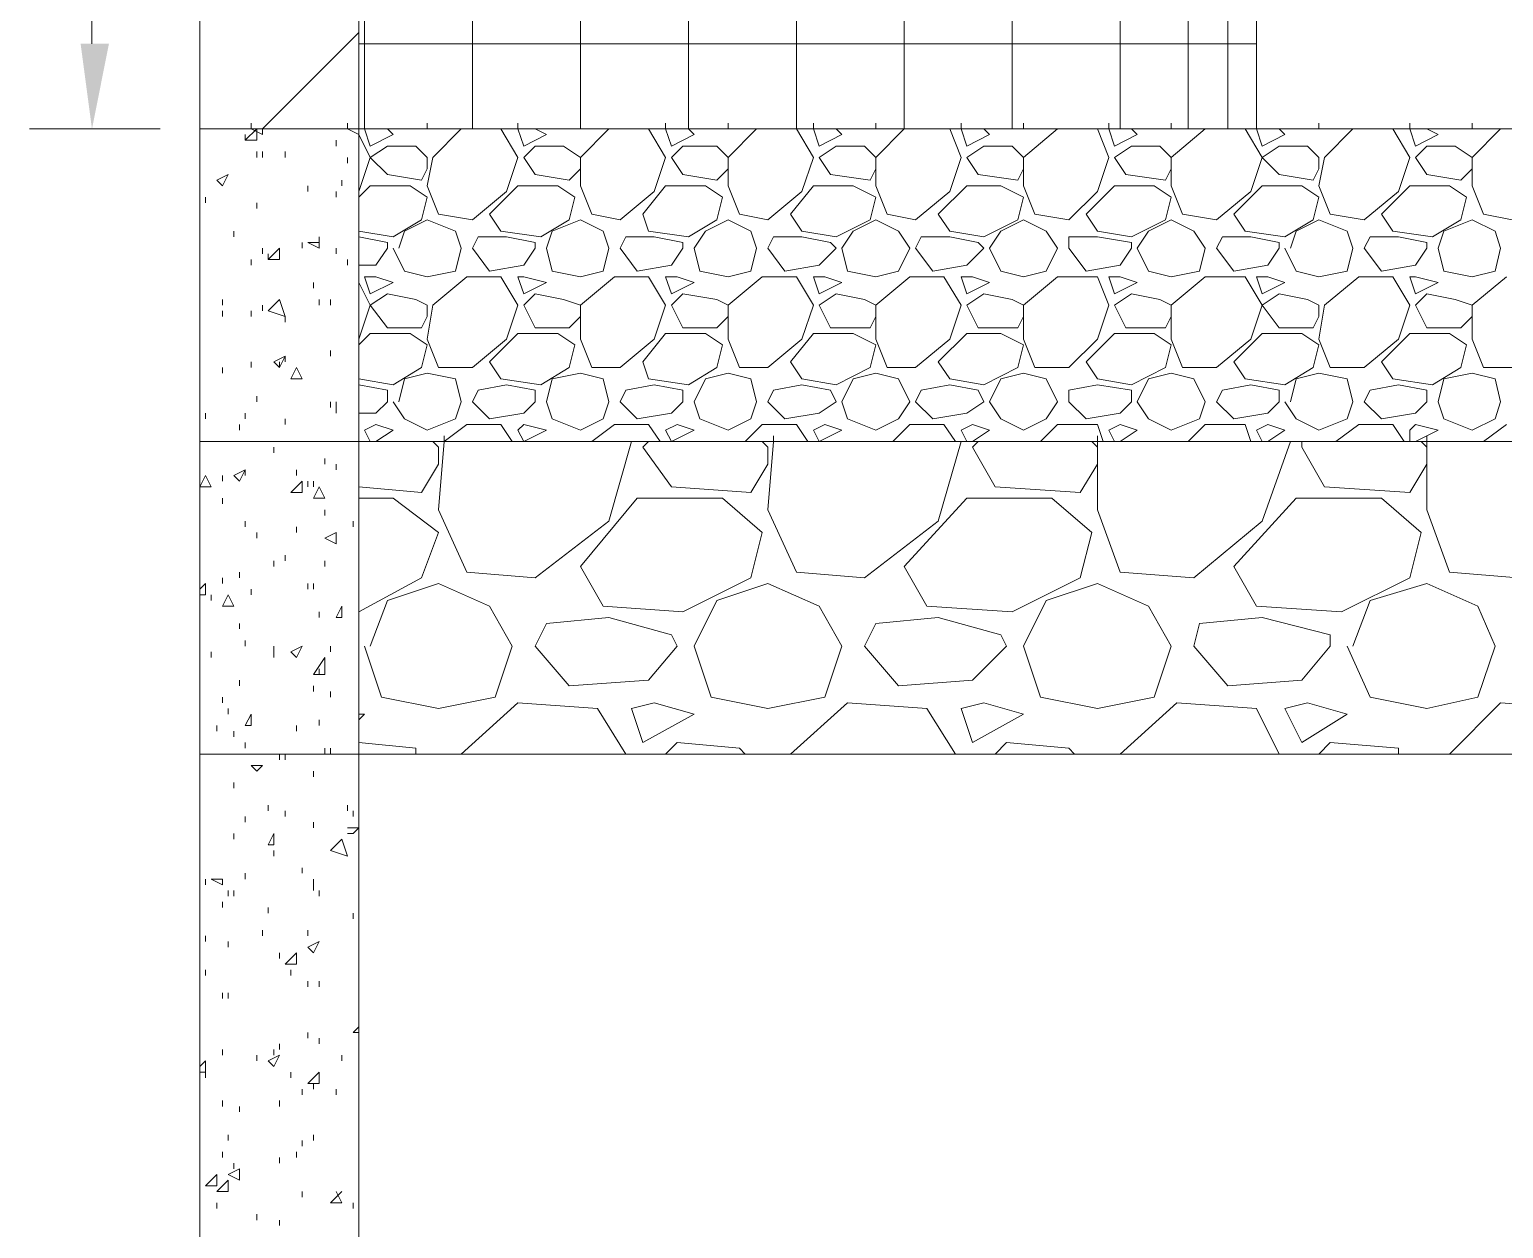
# Model space of a CAD drawing. Header units: millimetres. Extents: x 218.7 to 294.1, y -22.2 to 31.6.
# Drawn here: x 242.555 to 244.722, y 13.789 to 15.551 of the extents above; entities that cross this region are included whole.
import ezdxf

# ---------------------------------------------------------------- set-up
doc = ezdxf.new("R2010")
doc.units = ezdxf.units.MM
doc.layers.add('PDF_Geometry', color=7, linetype='Continuous')
doc.layers.add('PDF_Solid Fills', color=1, linetype='Continuous')

msp = doc.modelspace()

# ---------------------------------------------------------------- linework, layer by layer
at = {"layer": 'PDF_Geometry', "lineweight": 9}
for points in [[(242.8056, 25.0067), (242.8056, 12.0229)], [(243.0394, 25.0067), (243.0394, 12.0229)], [(244.2585, 24.8481), (244.2585, 15.4046)], [(244.3587, 24.8481), (244.3587, 15.4046)], [(248.7339, 18.6025), (242.8056, 18.6025), (242.8056, 14.4861), (251.2389, 14.4861)], [(243.0394, 18.6025), (243.0394, 14.4861)], [(242.8056, 15.4046), (242.8056, 16.6236), (242.8056, 17.5337), (243.0394, 17.5337)], [(242.647, 17.4085), (242.647, 15.5298)], [(243.0478, 15.4046), (243.0478, 16.6236)], [(243.2064, 15.4046), (243.2064, 16.6236)], [(243.3651, 15.4046), (243.3651, 16.6236)], [(243.5237, 15.4046), (243.5237, 16.6236)], [(243.6824, 15.4046), (243.6824, 16.6236)], [(243.841, 15.4046), (243.841, 16.6236)], [(243.9996, 15.4046), (243.9996, 16.6236)], [(244.1583, 15.4046), (244.1583, 16.6236)], [(244.3169, 15.4046), (244.3169, 16.6236)], [(242.8975, 15.4046), (243.0394, 15.5465)], [(243.0394, 15.5298), (244.3587, 15.5298)], [(242.8808, 15.4046), (242.8808, 15.4129)], [(243.0227, 15.4046), (243.0227, 15.4129)], [(243.1396, 15.4046), (243.1396, 15.4129)], [(243.2732, 15.4046), (243.2732, 15.4129)], [(243.3651, 15.4046), (243.3651, 15.4129)], [(243.4903, 15.4046), (243.4903, 15.4129)], [(243.5822, 15.4046), (243.5822, 15.4129)], [(243.7158, 15.3795), (243.7074, 15.4046), (243.7074, 15.4129)], [(243.7993, 15.4046), (243.7993, 15.4129)], [(243.7993, 15.4046), (243.7993, 15.4129)], [(243.9328, 15.3795), (243.9245, 15.4046), (243.9245, 15.4129)], [(244.0163, 15.4046), (244.0163, 15.4129)], [(244.0163, 15.4046), (244.0163, 15.4129)], [(244.1499, 15.3795), (244.1416, 15.4046), (244.1416, 15.4129)], [(244.2334, 15.4046), (244.2334, 15.4129)], [(244.4505, 15.4046), (244.4505, 15.4129)], [(244.5925, 15.3795), (244.5841, 15.4046), (244.5841, 15.4129)], [(244.676, 15.4046), (244.676, 15.4129)], [(242.7472, 15.4046), (242.5551, 15.4046)], [(242.8056, 15.4046), (251.2388, 15.4046)], [(242.8724, 15.3879), (242.8891, 15.4046)], [(242.8724, 15.3879), (242.8724, 15.3962)], [(242.8724, 15.3879), (242.8891, 15.3879)], [(242.8808, 15.4046), (242.8975, 15.3962)], [(242.8891, 15.3879), (242.8891, 15.4046)], [(242.8975, 15.3962), (242.8975, 15.4046)], [(243.006, 15.3795), (243.006, 15.3879)], [(243.0227, 15.4046), (243.0394, 15.3962)], [(243.0561, 15.3628), (243.0394, 15.3962)], [(243.0561, 15.4046), (243.0478, 15.4046)], [(243.0478, 15.4046), (243.0561, 15.3795), (243.0895, 15.3962)], [(243.0895, 15.3962), (243.0812, 15.4046)], [(243.1396, 15.4046), (243.148, 15.4046)], [(243.1897, 15.4046), (243.148, 15.3628)], [(243.2732, 15.3628), (243.2482, 15.4046)], [(243.2732, 15.4046), (243.2816, 15.3795), (243.315, 15.3962)], [(243.315, 15.3962), (243.2983, 15.4046)], [(243.4068, 15.4046), (243.3651, 15.3628), (243.34, 15.3795)], [(243.3567, 15.4046), (243.3651, 15.4046)], [(243.4903, 15.3628), (243.4653, 15.4046)], [(243.4903, 15.4046), (243.4987, 15.3795), (243.5321, 15.3962)], [(243.5321, 15.3962), (243.5237, 15.4046)], [(243.6239, 15.4046), (243.5822, 15.3628), (243.5655, 15.3795)], [(243.5738, 15.4046), (243.5822, 15.4046)], [(243.7074, 15.3628), (243.6824, 15.4046)], [(243.7158, 15.3795), (243.7492, 15.3962)], [(243.7492, 15.3962), (243.7408, 15.4046)], [(243.841, 15.4046), (243.7993, 15.3628), (243.7826, 15.3795)], [(243.9245, 15.3628), (243.9078, 15.4046)], [(243.9328, 15.3795), (243.9662, 15.3962)], [(243.9662, 15.3962), (243.9579, 15.4046)], [(244.0664, 15.4046), (244.0163, 15.3628), (243.9996, 15.3795)], [(244.1416, 15.3628), (244.1249, 15.4046)], [(244.1499, 15.3795), (244.1833, 15.3962)], [(244.1833, 15.3962), (244.175, 15.4046)], [(244.2835, 15.4046), (244.2334, 15.3628), (244.2167, 15.3795)], [(244.2334, 15.4046), (244.2418, 15.4046)], [(244.3503, 15.3127), (244.367, 15.3628), (244.342, 15.4046)], [(244.367, 15.4046), (244.3587, 15.4046), (244.367, 15.3795)], [(244.367, 15.3795), (244.4004, 15.3962)], [(244.4004, 15.3962), (244.3921, 15.4046)], [(244.4505, 15.4046), (244.4589, 15.4046)], [(244.5006, 15.4046), (244.4589, 15.3628)], [(244.5674, 15.3127), (244.5841, 15.3628), (244.5591, 15.4046)], [(244.5925, 15.3795), (244.6259, 15.3962)], [(244.6259, 15.3962), (244.6092, 15.4046)], [(244.7177, 15.4046), (244.676, 15.3628), (244.6509, 15.3795)], [(244.6676, 15.4046), (244.676, 15.4046)], [(242.8891, 15.3628), (242.8891, 15.3712)], [(242.8975, 15.3628), (242.8975, 15.3712)], [(242.9309, 15.3628), (242.9309, 15.3712)], [(243.0227, 15.3545), (243.0227, 15.3628)], [(243.0561, 15.3628), (243.0394, 15.3127), (243.0394, 15.3211)], [(243.0812, 15.3795), (243.0561, 15.3628)], [(243.0561, 15.3628), (243.0812, 15.3378)], [(243.1229, 15.3795), (243.0812, 15.3795)], [(243.0812, 15.3378), (243.1313, 15.3294), (243.1396, 15.3461), (243.1396, 15.3628)], [(243.1396, 15.3628), (243.1229, 15.3795)], [(243.148, 15.3628), (243.1396, 15.3211), (243.1563, 15.2793)], [(243.1563, 15.2793), (243.2064, 15.271), (243.2565, 15.3127), (243.2732, 15.3628)], [(243.2983, 15.3795), (243.2816, 15.3628)], [(243.2816, 15.3628), (243.2983, 15.3378)], [(243.34, 15.3795), (243.2983, 15.3795)], [(243.2983, 15.3378), (243.3484, 15.3294), (243.3651, 15.3461), (243.3651, 15.3628)], [(243.3651, 15.3628), (243.3651, 15.3211), (243.3818, 15.2793)], [(243.3818, 15.2793), (243.4235, 15.271), (243.4736, 15.3127), (243.4903, 15.3628)], [(243.5154, 15.3795), (243.4987, 15.3628)], [(243.4987, 15.3628), (243.5154, 15.3378)], [(243.5655, 15.3795), (243.5154, 15.3795)], [(243.5154, 15.3378), (243.5655, 15.3294), (243.5822, 15.3461), (243.5822, 15.3628)], [(243.5822, 15.3628), (243.5822, 15.3211), (243.5989, 15.2793)], [(243.5989, 15.2793), (243.6406, 15.271), (243.6907, 15.3127), (243.7074, 15.3628)], [(243.7408, 15.3795), (243.7158, 15.3628)], [(243.7158, 15.3628), (243.7325, 15.3378)], [(243.7325, 15.3378), (243.7909, 15.3294), (243.7993, 15.3461), (243.7993, 15.3628)], [(243.7826, 15.3795), (243.7408, 15.3795)], [(243.7993, 15.3628), (243.7993, 15.3211), (243.816, 15.2793)], [(243.816, 15.2793), (243.8577, 15.271), (243.9078, 15.3127), (243.9245, 15.3628)], [(243.9579, 15.3795), (243.9328, 15.3628)], [(243.9328, 15.3628), (243.9495, 15.3378), (244.008, 15.3294)], [(243.9996, 15.3795), (243.9579, 15.3795)], [(244.008, 15.3294), (244.0163, 15.3461), (244.0163, 15.3628)], [(244.0163, 15.3628), (244.0163, 15.3211), (244.033, 15.2793)], [(244.033, 15.2793), (244.0831, 15.271), (244.1249, 15.3127), (244.1416, 15.3628)], [(244.175, 15.3795), (244.1499, 15.3628)], [(244.1499, 15.3628), (244.1666, 15.3378), (244.2251, 15.3294)], [(244.2167, 15.3795), (244.175, 15.3795)], [(244.2251, 15.3294), (244.2334, 15.3461), (244.2334, 15.3628)], [(244.2334, 15.3628), (244.2334, 15.3211), (244.2501, 15.2793)], [(244.3921, 15.3795), (244.367, 15.3628)], [(244.367, 15.3628), (244.3921, 15.3378), (244.4422, 15.3294)], [(244.4338, 15.3795), (244.3921, 15.3795)], [(244.4505, 15.3628), (244.4338, 15.3795)], [(244.4422, 15.3294), (244.4505, 15.3461), (244.4505, 15.3628)], [(244.4589, 15.3628), (244.4505, 15.3211), (244.4672, 15.2793)], [(244.6092, 15.3795), (244.5925, 15.3628)], [(244.5925, 15.3628), (244.6092, 15.3378), (244.6593, 15.3294)], [(244.6509, 15.3795), (244.6092, 15.3795)], [(244.6593, 15.3294), (244.676, 15.3461), (244.676, 15.3628)], [(244.676, 15.3628), (244.676, 15.3211), (244.6927, 15.2793)], [(242.8307, 15.3294), (242.8474, 15.3378)], [(242.8307, 15.3294), (242.839, 15.3211)], [(242.839, 15.3211), (242.8474, 15.3378)], [(242.9643, 15.3127), (242.9643, 15.3211)], [(243.0144, 15.3211), (243.0144, 15.3294)], [(243.0394, 15.3044), (243.0561, 15.3211)], [(243.0561, 15.3211), (243.1146, 15.3211)], [(243.1146, 15.3211), (243.1396, 15.3044)], [(243.2482, 15.2543), (243.2315, 15.2793), (243.2732, 15.3211)], [(243.2732, 15.3211), (243.3317, 15.3211)], [(243.3317, 15.3211), (243.3567, 15.3044)], [(243.4653, 15.2543), (243.4569, 15.2793), (243.4903, 15.3211)], [(243.4903, 15.3211), (243.5488, 15.3211)], [(243.5488, 15.3211), (243.5738, 15.3044)], [(243.6907, 15.2543), (243.674, 15.2793), (243.7074, 15.3211)], [(243.7074, 15.3211), (243.7659, 15.3211)], [(243.7659, 15.3211), (243.7993, 15.3044), (243.7909, 15.271)], [(243.9078, 15.2543), (243.8911, 15.2793), (243.9328, 15.3211)], [(243.9328, 15.3211), (243.9829, 15.3211)], [(243.9829, 15.3211), (244.0163, 15.3044), (244.008, 15.271)], [(244.1249, 15.2543), (244.1082, 15.2793), (244.1499, 15.3211)], [(244.1499, 15.3211), (244.2084, 15.3211)], [(244.2084, 15.3211), (244.2334, 15.3044), (244.2251, 15.271)], [(244.342, 15.2543), (244.3253, 15.2793), (244.367, 15.3211)], [(244.367, 15.3211), (244.4255, 15.3211)], [(244.4255, 15.3211), (244.4505, 15.3044), (244.4422, 15.271)], [(244.5591, 15.2543), (244.5424, 15.2793), (244.5841, 15.3211)], [(244.5841, 15.3211), (244.6426, 15.3211)], [(244.6426, 15.3211), (244.6676, 15.3044), (244.6593, 15.271)], [(242.814, 15.296), (242.814, 15.3044)], [(243.006, 15.3044), (243.006, 15.3127)], [(243.1396, 15.3044), (243.1313, 15.271), (243.0895, 15.2459), (243.0394, 15.2543)], [(243.3567, 15.3044), (243.3484, 15.271), (243.3066, 15.2459), (243.2482, 15.2543)], [(243.5738, 15.3044), (243.5655, 15.271), (243.5237, 15.2459), (243.4653, 15.2543)], [(244.2501, 15.2793), (244.3002, 15.271), (244.3503, 15.3127)], [(244.4672, 15.2793), (244.5173, 15.271), (244.5674, 15.3127)], [(244.6927, 15.2793), (244.7344, 15.271), (244.7845, 15.3127)], [(242.8891, 15.2877), (242.8891, 15.296)], [(242.8557, 15.2459), (242.8557, 15.2543)], [(243.0394, 15.2459), (243.0394, 15.2543)], [(243.0979, 15.2292), (243.1062, 15.2543)], [(243.1062, 15.2543), (243.1396, 15.271)], [(243.1396, 15.271), (243.1814, 15.2543), (243.1897, 15.2292)], [(243.315, 15.2292), (243.3233, 15.2543)], [(243.3233, 15.2543), (243.3651, 15.271)], [(243.3651, 15.271), (243.3985, 15.2543), (243.4068, 15.2292)], [(243.5321, 15.2292), (243.5488, 15.2543)], [(243.5488, 15.2543), (243.5822, 15.271)], [(243.5822, 15.271), (243.6156, 15.2543), (243.6239, 15.2292)], [(243.7909, 15.271), (243.7408, 15.2459), (243.6907, 15.2543)], [(243.7492, 15.2292), (243.7659, 15.2543)], [(243.7659, 15.2543), (243.7993, 15.271)], [(243.7993, 15.271), (243.8327, 15.2543), (243.8494, 15.2292)], [(244.008, 15.271), (243.9579, 15.2459), (243.9078, 15.2543)], [(243.9662, 15.2292), (243.9829, 15.2543)], [(243.9829, 15.2543), (244.0163, 15.271)], [(244.0163, 15.271), (244.0497, 15.2543), (244.0664, 15.2292)], [(244.2251, 15.271), (244.175, 15.2459), (244.1249, 15.2543)], [(244.1833, 15.2292), (244.2, 15.2543)], [(244.2, 15.2543), (244.2334, 15.271)], [(244.2334, 15.271), (244.2668, 15.2543), (244.2835, 15.2292)], [(244.4422, 15.271), (244.4004, 15.2459), (244.342, 15.2543)], [(244.4088, 15.2292), (244.4171, 15.2543)], [(244.4171, 15.2543), (244.4505, 15.271)], [(244.4505, 15.271), (244.4923, 15.2543)], [(244.4923, 15.2543), (244.5006, 15.2292)], [(244.6593, 15.271), (244.6175, 15.2459), (244.5591, 15.2543)], [(244.6259, 15.2292), (244.6342, 15.2543)], [(244.6342, 15.2543), (244.676, 15.271)], [(244.676, 15.271), (244.7094, 15.2543)], [(244.7094, 15.2543), (244.7177, 15.2292)], [(242.9559, 15.2292), (242.9559, 15.2376)], [(242.9643, 15.2376), (242.981, 15.2376)], [(242.9643, 15.2376), (242.981, 15.2292)], [(242.981, 15.2376), (242.981, 15.2459)], [(242.981, 15.2292), (242.981, 15.2376)], [(243.0812, 15.2292), (243.0812, 15.2376), (243.0394, 15.2459)], [(243.2064, 15.2292), (243.2148, 15.2459)], [(243.2565, 15.2459), (243.2148, 15.2459)], [(243.2983, 15.2292), (243.2983, 15.2376), (243.2565, 15.2459)], [(243.4235, 15.2292), (243.4319, 15.2459)], [(243.4736, 15.2459), (243.4319, 15.2459)], [(243.5154, 15.2292), (243.5154, 15.2376), (243.4736, 15.2459)], [(243.6406, 15.2292), (243.649, 15.2459)], [(243.6907, 15.2459), (243.649, 15.2459)], [(243.7408, 15.2292), (243.7325, 15.2376), (243.6907, 15.2459)], [(243.8577, 15.2292), (243.8661, 15.2459)], [(243.9078, 15.2459), (243.8661, 15.2459)], [(243.9579, 15.2292), (243.9495, 15.2376), (243.9078, 15.2459)], [(244.0831, 15.2292), (244.0831, 15.2459)], [(244.175, 15.2376), (244.1249, 15.2459), (244.0831, 15.2459)], [(244.175, 15.2292), (244.175, 15.2376)], [(244.3002, 15.2292), (244.3086, 15.2459)], [(244.3921, 15.2376), (244.3503, 15.2459), (244.3086, 15.2459)], [(244.3921, 15.2292), (244.3921, 15.2376)], [(244.5173, 15.2292), (244.5257, 15.2459)], [(244.6092, 15.2376), (244.5674, 15.2459), (244.5257, 15.2459)], [(244.6092, 15.2292), (244.6092, 15.2376)], [(242.8808, 15.2042), (242.8808, 15.2125)], [(242.8975, 15.2209), (242.8975, 15.2292)], [(242.9058, 15.2125), (242.9225, 15.2292)], [(242.9058, 15.2125), (242.9058, 15.2209)], [(242.9058, 15.2125), (242.9225, 15.2125)], [(242.9225, 15.2125), (242.9225, 15.2292)], [(242.9225, 15.2209), (242.9225, 15.2292)], [(243.006, 15.2209), (243.006, 15.2292)], [(243.0227, 15.2042), (243.0227, 15.2125)], [(243.0812, 15.2292), (243.0645, 15.2042)], [(243.0895, 15.2292), (243.1062, 15.1958)], [(243.1814, 15.1958), (243.1897, 15.2292)], [(243.2816, 15.2042), (243.2315, 15.1958), (243.2064, 15.2292)], [(243.2983, 15.2292), (243.2816, 15.2042)], [(243.315, 15.2292), (243.3233, 15.1958)], [(243.3985, 15.1958), (243.4068, 15.2292)], [(243.4987, 15.2042), (243.4486, 15.1958), (243.4235, 15.2292)], [(243.5154, 15.2292), (243.4987, 15.2042)], [(243.5321, 15.2292), (243.5404, 15.1958)], [(243.6156, 15.1958), (243.6239, 15.2292)], [(243.7158, 15.2042), (243.6657, 15.1958), (243.6406, 15.2292)], [(243.7408, 15.2292), (243.7158, 15.2042)], [(243.7492, 15.2292), (243.7575, 15.1958)], [(243.8327, 15.1958), (243.8494, 15.2292)], [(243.9328, 15.2042), (243.8828, 15.1958), (243.8577, 15.2292)], [(243.9579, 15.2292), (243.9328, 15.2042)], [(243.9662, 15.2292), (243.9829, 15.1958)], [(244.0497, 15.1958), (244.0664, 15.2292)], [(244.1583, 15.2042), (244.1082, 15.1958), (244.0831, 15.2292)], [(244.175, 15.2292), (244.1583, 15.2042)], [(244.1833, 15.2292), (244.2, 15.1958)], [(244.2752, 15.1958), (244.2835, 15.2292)], [(244.3754, 15.2042), (244.3253, 15.1958), (244.3002, 15.2292)], [(244.3921, 15.2292), (244.3754, 15.2042)], [(244.4004, 15.2292), (244.4171, 15.1958)], [(244.4923, 15.1958), (244.5006, 15.2292)], [(244.5925, 15.2042), (244.5424, 15.1958), (244.5173, 15.2292)], [(244.6092, 15.2292), (244.5925, 15.2042)], [(244.6259, 15.2292), (244.6342, 15.1958)], [(244.7094, 15.1958), (244.7177, 15.2292)], [(243.0645, 15.2042), (243.0394, 15.2042)], [(243.1062, 15.1958), (243.1396, 15.1875)], [(243.1396, 15.1875), (243.1814, 15.1958)], [(243.3233, 15.1958), (243.3651, 15.1875)], [(243.3651, 15.1875), (243.3985, 15.1958)], [(243.5404, 15.1958), (243.5822, 15.1875)], [(243.5822, 15.1875), (243.6156, 15.1958)], [(243.7575, 15.1958), (243.7993, 15.1875)], [(243.7993, 15.1875), (243.8327, 15.1958)], [(243.9829, 15.1958), (244.0163, 15.1875)], [(244.0163, 15.1875), (244.0497, 15.1958)], [(244.2, 15.1958), (244.2334, 15.1875)], [(244.2334, 15.1875), (244.2752, 15.1958)], [(244.4171, 15.1958), (244.4505, 15.1875)], [(244.4505, 15.1875), (244.4923, 15.1958)], [(244.6342, 15.1958), (244.676, 15.1875)], [(244.676, 15.1875), (244.7094, 15.1958)], [(242.9726, 15.1708), (242.9726, 15.1791)], [(243.0561, 15.1457), (243.0394, 15.1791)], [(243.0645, 15.1875), (243.0478, 15.1875)], [(243.0478, 15.1875), (243.0561, 15.1624), (243.0895, 15.1791), (243.0645, 15.1875)], [(243.1981, 15.1875), (243.148, 15.1457)], [(243.2482, 15.1875), (243.1981, 15.1875)], [(243.2732, 15.1457), (243.2482, 15.1875)], [(243.2816, 15.1875), (243.2732, 15.1875)], [(243.2732, 15.1875), (243.2816, 15.1624), (243.315, 15.1791), (243.2816, 15.1875)], [(243.4152, 15.1875), (243.3651, 15.1457), (243.34, 15.1541)], [(243.4653, 15.1875), (243.4152, 15.1875)], [(243.4903, 15.1457), (243.4653, 15.1875)], [(243.507, 15.1875), (243.4903, 15.1875)], [(243.4903, 15.1875), (243.4987, 15.1624), (243.5321, 15.1791), (243.507, 15.1875)], [(243.6323, 15.1875), (243.5822, 15.1457), (243.5655, 15.1541)], [(243.6824, 15.1875), (243.6323, 15.1875)], [(243.7074, 15.1457), (243.6824, 15.1875)], [(243.7241, 15.1875), (243.7074, 15.1875), (243.7158, 15.1624)], [(243.7158, 15.1624), (243.7492, 15.1791), (243.7241, 15.1875)], [(243.8494, 15.1875), (243.7993, 15.1457), (243.7826, 15.1541)], [(243.8994, 15.1875), (243.8494, 15.1875)], [(243.9245, 15.1457), (243.8994, 15.1875)], [(243.9412, 15.1875), (243.9245, 15.1875), (243.9328, 15.1624)], [(243.9328, 15.1624), (243.9662, 15.1791)], [(243.9662, 15.1791), (243.9412, 15.1875)], [(244.0664, 15.1875), (244.0163, 15.1457), (243.9996, 15.1541)], [(244.1249, 15.1875), (244.0664, 15.1875)], [(244.1416, 15.1457), (244.1249, 15.1875)], [(244.1583, 15.1875), (244.1416, 15.1875), (244.1499, 15.1624)], [(244.1499, 15.1624), (244.1833, 15.1791)], [(244.1833, 15.1791), (244.1583, 15.1875)], [(244.2835, 15.1875), (244.2334, 15.1457), (244.2167, 15.1541)], [(244.342, 15.1875), (244.2835, 15.1875)], [(244.3503, 15.0956), (244.367, 15.1457), (244.342, 15.1875)], [(244.3754, 15.1875), (244.3587, 15.1875), (244.367, 15.1624)], [(244.367, 15.1624), (244.4004, 15.1791)], [(244.4004, 15.1791), (244.3754, 15.1875)], [(244.509, 15.1875), (244.4589, 15.1457)], [(244.5591, 15.1875), (244.509, 15.1875)], [(244.5674, 15.0956), (244.5841, 15.1457), (244.5591, 15.1875)], [(244.5925, 15.1875), (244.5841, 15.1875), (244.5925, 15.1624)], [(244.6259, 15.1791), (244.5925, 15.1875)], [(244.5925, 15.1624), (244.6259, 15.1791)], [(244.7261, 15.1875), (244.676, 15.1457), (244.6509, 15.1541)], [(242.839, 15.1457), (242.839, 15.1541)], [(242.8975, 15.1374), (242.8975, 15.1457)], [(242.9058, 15.1374), (242.9225, 15.1541), (242.9309, 15.129)], [(242.981, 15.1457), (242.981, 15.1541)], [(242.9977, 15.1457), (242.9977, 15.1541)], [(243.0561, 15.1457), (243.0394, 15.0956), (243.0394, 15.104)], [(243.0812, 15.1624), (243.0561, 15.1457)], [(243.0561, 15.1457), (243.0812, 15.1123)], [(243.1229, 15.1541), (243.0812, 15.1624)], [(243.0812, 15.1123), (243.1313, 15.1123), (243.1396, 15.129), (243.1396, 15.1457)], [(243.1396, 15.1457), (243.1229, 15.1541)], [(243.148, 15.1457), (243.1396, 15.0956), (243.1563, 15.0539)], [(243.1563, 15.0539), (243.2064, 15.0539), (243.2565, 15.0956), (243.2732, 15.1457)], [(243.2983, 15.1624), (243.2816, 15.1457)], [(243.2816, 15.1457), (243.2983, 15.1123)], [(243.34, 15.1541), (243.2983, 15.1624)], [(243.2983, 15.1123), (243.3484, 15.1123), (243.3651, 15.129), (243.3651, 15.1457)], [(243.3651, 15.1457), (243.3651, 15.0956), (243.3818, 15.0539)], [(243.3818, 15.0539), (243.4235, 15.0539), (243.4736, 15.0956), (243.4903, 15.1457)], [(243.5154, 15.1624), (243.4987, 15.1457)], [(243.4987, 15.1457), (243.5154, 15.1123)], [(243.5655, 15.1541), (243.5154, 15.1624)], [(243.5154, 15.1123), (243.5655, 15.1123), (243.5822, 15.129), (243.5822, 15.1457)], [(243.5822, 15.1457), (243.5822, 15.0956), (243.5989, 15.0539)], [(243.5989, 15.0539), (243.6406, 15.0539), (243.6907, 15.0956), (243.7074, 15.1457)], [(243.7408, 15.1624), (243.7158, 15.1457)], [(243.7158, 15.1457), (243.7325, 15.1123)], [(243.7325, 15.1123), (243.7909, 15.1123), (243.7993, 15.129), (243.7993, 15.1457)], [(243.7826, 15.1541), (243.7408, 15.1624)], [(243.7993, 15.1457), (243.7993, 15.0956), (243.816, 15.0539)], [(243.816, 15.0539), (243.8577, 15.0539), (243.9078, 15.0956), (243.9245, 15.1457)], [(243.9579, 15.1624), (243.9328, 15.1457)], [(243.9328, 15.1457), (243.9495, 15.1123)], [(243.9495, 15.1123), (244.008, 15.1123), (244.0163, 15.129), (244.0163, 15.1457)], [(243.9996, 15.1541), (243.9579, 15.1624)], [(244.0163, 15.1457), (244.0163, 15.0956), (244.033, 15.0539)], [(244.033, 15.0539), (244.0831, 15.0539), (244.1249, 15.0956), (244.1416, 15.1457)], [(244.175, 15.1624), (244.1499, 15.1457)], [(244.1499, 15.1457), (244.1666, 15.1123)], [(244.1666, 15.1123), (244.2251, 15.1123), (244.2334, 15.129), (244.2334, 15.1457)], [(244.2167, 15.1541), (244.175, 15.1624)], [(244.2334, 15.1457), (244.2334, 15.0956), (244.2501, 15.0539)], [(244.3921, 15.1624), (244.367, 15.1457)], [(244.367, 15.1457), (244.3921, 15.1123)], [(244.4338, 15.1541), (244.3921, 15.1624)], [(244.3921, 15.1123), (244.4422, 15.1123), (244.4505, 15.129), (244.4505, 15.1457)], [(244.4505, 15.1457), (244.4338, 15.1541)], [(244.4589, 15.1457), (244.4505, 15.0956), (244.4672, 15.0539)], [(244.6092, 15.1624), (244.5925, 15.1457)], [(244.5925, 15.1457), (244.6092, 15.1123)], [(244.6509, 15.1541), (244.6092, 15.1624)], [(244.6092, 15.1123), (244.6593, 15.1123), (244.676, 15.129), (244.676, 15.1457)], [(244.676, 15.1457), (244.676, 15.0956), (244.6927, 15.0539)], [(242.839, 15.129), (242.839, 15.1374)], [(242.8808, 15.129), (242.8808, 15.1374)], [(242.9058, 15.1374), (242.9309, 15.129)], [(242.9309, 15.1207), (242.9309, 15.129)], [(243.0394, 15.0873), (243.0561, 15.104)], [(243.0561, 15.104), (243.1146, 15.104)], [(243.1146, 15.104), (243.1396, 15.0873)], [(243.2482, 15.0372), (243.2315, 15.0622), (243.2732, 15.104)], [(243.2732, 15.104), (243.3317, 15.104)], [(243.3317, 15.104), (243.3567, 15.0873)], [(243.4653, 15.0372), (243.4569, 15.0622), (243.4903, 15.104)], [(243.4903, 15.104), (243.5488, 15.104)], [(243.5488, 15.104), (243.5738, 15.0873)], [(243.6907, 15.0372), (243.674, 15.0622), (243.7074, 15.104)], [(243.7074, 15.104), (243.7659, 15.104)], [(243.7659, 15.104), (243.7993, 15.0873), (243.7909, 15.0539)], [(243.9078, 15.0372), (243.8911, 15.0622), (243.9328, 15.104)], [(243.9328, 15.104), (243.9829, 15.104)], [(243.9829, 15.104), (244.0163, 15.0873), (244.008, 15.0539)], [(244.1249, 15.0372), (244.1082, 15.0622), (244.1499, 15.104)], [(244.1499, 15.104), (244.2084, 15.104)], [(244.2084, 15.104), (244.2334, 15.0873), (244.2251, 15.0539)], [(244.342, 15.0372), (244.3253, 15.0622), (244.367, 15.104)], [(244.367, 15.104), (244.4255, 15.104)], [(244.4255, 15.104), (244.4505, 15.0873), (244.4422, 15.0539)], [(244.5591, 15.0372), (244.5424, 15.0622), (244.5841, 15.104)], [(244.5841, 15.104), (244.6426, 15.104)], [(244.6426, 15.104), (244.6676, 15.0873), (244.6593, 15.0539)], [(243.1396, 15.0873), (243.1313, 15.0539), (243.0895, 15.0288), (243.0394, 15.0372)], [(243.3567, 15.0873), (243.3484, 15.0539), (243.3066, 15.0288), (243.2482, 15.0372)], [(243.5738, 15.0873), (243.5655, 15.0539), (243.5237, 15.0288), (243.4653, 15.0372)], [(244.2501, 15.0539), (244.3002, 15.0539), (244.3503, 15.0956)], [(244.4672, 15.0539), (244.5173, 15.0539), (244.5674, 15.0956)], [(244.6927, 15.0539), (244.7344, 15.0539), (244.7845, 15.0956)], [(242.8808, 15.0539), (242.8808, 15.0622)], [(242.9142, 15.0622), (242.9309, 15.0706)], [(242.9142, 15.0622), (242.9225, 15.0539)], [(242.9225, 15.0539), (242.9309, 15.0706)], [(242.9225, 15.0539), (242.9225, 15.0622)], [(242.9309, 15.0622), (242.9309, 15.0706)], [(242.9977, 15.0706), (242.9977, 15.0789)], [(242.839, 15.0455), (242.839, 15.0539)], [(242.9392, 15.0372), (242.9476, 15.0539)], [(242.9559, 15.0372), (242.9476, 15.0539)], [(243.1062, 15.0372), (243.1396, 15.0455)], [(243.1396, 15.0455), (243.1814, 15.0372), (243.1897, 15.0038)], [(243.3233, 15.0372), (243.3651, 15.0455)], [(243.3651, 15.0455), (243.3985, 15.0372), (243.4068, 15.0038)], [(243.5488, 15.0372), (243.5822, 15.0455)], [(243.5822, 15.0455), (243.6156, 15.0372), (243.6239, 15.0038)], [(243.7909, 15.0539), (243.7408, 15.0288), (243.6907, 15.0372)], [(243.7659, 15.0372), (243.7993, 15.0455)], [(243.7993, 15.0455), (243.8327, 15.0372), (243.8494, 15.0038)], [(244.008, 15.0539), (243.9579, 15.0288), (243.9078, 15.0372)], [(243.9829, 15.0372), (244.0163, 15.0455)], [(244.0163, 15.0455), (244.0497, 15.0372), (244.0664, 15.0038)], [(244.2251, 15.0539), (244.175, 15.0288), (244.1249, 15.0372)], [(244.2, 15.0372), (244.2334, 15.0455)], [(244.2334, 15.0455), (244.2668, 15.0372), (244.2835, 15.0038)], [(244.4422, 15.0539), (244.4004, 15.0288), (244.342, 15.0372)], [(244.4171, 15.0372), (244.4505, 15.0455)], [(244.4505, 15.0455), (244.4923, 15.0372), (244.5006, 15.0038)], [(244.6593, 15.0539), (244.6175, 15.0288), (244.5591, 15.0372)], [(244.6342, 15.0372), (244.676, 15.0455)], [(244.676, 15.0455), (244.7094, 15.0372), (244.7177, 15.0038)], [(242.9392, 15.0372), (242.9559, 15.0372)], [(243.0394, 15.0288), (243.0394, 15.0372)], [(243.0812, 15.0038), (243.0812, 15.0205), (243.0394, 15.0288)], [(243.0979, 15.0038), (243.1062, 15.0372)], [(243.2064, 15.0038), (243.2148, 15.0205)], [(243.2565, 15.0288), (243.2148, 15.0205)], [(243.2983, 15.0038), (243.2983, 15.0205), (243.2565, 15.0288)], [(243.315, 15.0038), (243.3233, 15.0372)], [(243.4235, 15.0038), (243.4319, 15.0205)], [(243.4736, 15.0288), (243.4319, 15.0205)], [(243.5154, 15.0038), (243.5154, 15.0205), (243.4736, 15.0288)], [(243.5321, 15.0038), (243.5488, 15.0372)], [(243.6406, 15.0038), (243.649, 15.0205)], [(243.6907, 15.0288), (243.649, 15.0205)], [(243.7408, 15.0038), (243.7325, 15.0205), (243.6907, 15.0288)], [(243.7492, 15.0038), (243.7659, 15.0372)], [(243.8577, 15.0038), (243.8661, 15.0205)], [(243.9078, 15.0288), (243.8661, 15.0205)], [(243.9579, 15.0038), (243.9495, 15.0205), (243.9078, 15.0288)], [(243.9662, 15.0038), (243.9829, 15.0372)], [(244.1249, 15.0288), (244.0831, 15.0205)], [(244.0831, 15.0038), (244.0831, 15.0205)], [(244.175, 15.0038), (244.175, 15.0205), (244.1249, 15.0288)], [(244.1833, 15.0038), (244.2, 15.0372)], [(244.3002, 15.0038), (244.3086, 15.0205)], [(244.3503, 15.0288), (244.3086, 15.0205)], [(244.3921, 15.0038), (244.3921, 15.0205), (244.3503, 15.0288)], [(244.4088, 15.0038), (244.4171, 15.0372)], [(244.5173, 15.0038), (244.5257, 15.0205)], [(244.5674, 15.0288), (244.5257, 15.0205)], [(244.6092, 15.0038), (244.6092, 15.0205), (244.5674, 15.0288)], [(244.6259, 15.0038), (244.6342, 15.0372)], [(242.8891, 15.0038), (242.8891, 15.0121)], [(242.9977, 14.9954), (242.9977, 15.0038)], [(243.006, 14.9871), (243.006, 14.9954), (243.006, 15.0038)], [(243.0812, 15.0038), (243.0645, 14.9871)], [(243.0895, 15.0038), (243.1062, 14.9787)], [(243.1814, 14.9787), (243.1897, 15.0038)], [(243.2816, 14.9871), (243.2315, 14.9787), (243.2064, 15.0038)], [(243.2983, 15.0038), (243.2816, 14.9871)], [(243.315, 15.0038), (243.3233, 14.9787)], [(243.3985, 14.9787), (243.4068, 15.0038)], [(243.4486, 14.9787), (243.4235, 15.0038)], [(243.5154, 15.0038), (243.4987, 14.9871), (243.4486, 14.9787)], [(243.5321, 15.0038), (243.5404, 14.9787)], [(243.6156, 14.9787), (243.6239, 15.0038)], [(243.6657, 14.9787), (243.6406, 15.0038)], [(243.7408, 15.0038), (243.7158, 14.9871), (243.6657, 14.9787)], [(243.7492, 15.0038), (243.7575, 14.9787)], [(243.8327, 14.9787), (243.8494, 15.0038)], [(243.8828, 14.9787), (243.8577, 15.0038)], [(243.9579, 15.0038), (243.9328, 14.9871), (243.8828, 14.9787)], [(243.9662, 15.0038), (243.9829, 14.9787)], [(244.0497, 14.9787), (244.0664, 15.0038)], [(244.1082, 14.9787), (244.0831, 15.0038)], [(244.175, 15.0038), (244.1583, 14.9871), (244.1082, 14.9787)], [(244.1833, 15.0038), (244.2, 14.9787)], [(244.2752, 14.9787), (244.2835, 15.0038)], [(244.3253, 14.9787), (244.3002, 15.0038)], [(244.3921, 15.0038), (244.3754, 14.9871), (244.3253, 14.9787)], [(244.4004, 15.0038), (244.4171, 14.9787)], [(244.4923, 14.9787), (244.5006, 15.0038)], [(244.5424, 14.9787), (244.5173, 15.0038)], [(244.6092, 15.0038), (244.5925, 14.9871), (244.5424, 14.9787)], [(244.6259, 15.0038), (244.6342, 14.9787)], [(244.676, 14.962), (244.7094, 14.9787), (244.7177, 15.0038)], [(242.814, 14.9787), (242.814, 14.9871)], [(242.8724, 14.9787), (242.8724, 14.9871)], [(242.9309, 14.9704), (242.9309, 14.9787)], [(243.0645, 14.9871), (243.0394, 14.9871)], [(243.1062, 14.9787), (243.1396, 14.962)], [(243.1396, 14.962), (243.1814, 14.9787)], [(243.3233, 14.9787), (243.3651, 14.962)], [(243.3651, 14.962), (243.3985, 14.9787)], [(243.5404, 14.9787), (243.5822, 14.962)], [(243.5822, 14.962), (243.6156, 14.9787)], [(243.7575, 14.9787), (243.7993, 14.962)], [(243.7993, 14.962), (243.8327, 14.9787)], [(243.9829, 14.9787), (244.0163, 14.962)], [(244.0163, 14.962), (244.0497, 14.9787)], [(244.2, 14.9787), (244.2334, 14.962)], [(244.2334, 14.962), (244.2752, 14.9787)], [(244.4171, 14.9787), (244.4505, 14.962)], [(244.4505, 14.962), (244.4923, 14.9787)], [(244.6342, 14.9787), (244.676, 14.962)], [(242.8641, 14.962), (242.8641, 14.9704)], [(243.0394, 14.9453), (243.0394, 14.9537)], [(243.0645, 14.9704), (243.0478, 14.962)], [(243.0478, 14.962), (243.0561, 14.9453)], [(243.0645, 14.9453), (243.0895, 14.962), (243.0645, 14.9704)], [(243.1981, 14.9704), (243.1647, 14.9453)], [(243.1647, 14.9453), (243.1647, 14.9537)], [(243.2482, 14.9704), (243.1981, 14.9704)], [(243.2649, 14.9453), (243.2482, 14.9704)], [(243.2816, 14.9704), (243.2732, 14.962)], [(243.2732, 14.962), (243.2816, 14.9453), (243.315, 14.962), (243.2816, 14.9704)], [(243.4152, 14.9704), (243.3818, 14.9453)], [(243.4653, 14.9704), (243.4152, 14.9704)], [(243.482, 14.9453), (243.4653, 14.9704)], [(243.507, 14.9704), (243.4903, 14.962)], [(243.4903, 14.962), (243.4987, 14.9453), (243.5321, 14.962), (243.507, 14.9704)], [(243.6323, 14.9704), (243.6072, 14.9453)], [(243.6824, 14.9704), (243.6323, 14.9704)], [(243.649, 14.9453), (243.649, 14.9537)], [(243.6991, 14.9453), (243.6824, 14.9704)], [(243.7241, 14.9704), (243.7074, 14.962), (243.7158, 14.9453)], [(243.7158, 14.9453), (243.7492, 14.962), (243.7241, 14.9704)], [(243.8494, 14.9704), (243.8243, 14.9453)], [(243.8994, 14.9704), (243.8494, 14.9704)], [(243.9161, 14.9453), (243.8994, 14.9704)], [(243.9412, 14.9704), (243.9245, 14.962), (243.9328, 14.9453)], [(243.9412, 14.9453), (243.9662, 14.962), (243.9412, 14.9704)], [(244.0664, 14.9704), (244.0414, 14.9453)], [(244.1249, 14.9704), (244.0664, 14.9704)], [(244.1332, 14.9453), (244.1249, 14.9704)], [(244.1249, 14.9453), (244.1249, 14.9537)], [(244.1583, 14.9704), (244.1416, 14.962), (244.1499, 14.9453)], [(244.1583, 14.9453), (244.1833, 14.962), (244.1583, 14.9704)], [(244.2835, 14.9704), (244.2585, 14.9453)], [(244.342, 14.9704), (244.2835, 14.9704)], [(244.3503, 14.9453), (244.342, 14.9704)], [(244.3754, 14.9704), (244.3587, 14.962), (244.367, 14.9453)], [(244.3754, 14.9453), (244.4004, 14.962), (244.3754, 14.9704)], [(244.509, 14.9704), (244.4756, 14.9453)], [(244.5591, 14.9704), (244.509, 14.9704)], [(244.5758, 14.9453), (244.5591, 14.9704)], [(244.5925, 14.9704), (244.5841, 14.962)], [(244.5841, 14.962), (244.5841, 14.9453)], [(244.6259, 14.962), (244.5925, 14.9704)], [(244.5925, 14.9453), (244.6259, 14.962)], [(244.6092, 14.9453), (244.6092, 14.9537)], [(244.7261, 14.9704), (244.6927, 14.9453)], [(242.8056, 14.9453), (251.2388, 14.9453)], [(242.9142, 14.9286), (242.9142, 14.937)], [(243.1563, 14.937), (243.148, 14.9453)], [(243.1647, 14.9453), (243.1563, 14.8451), (243.1981, 14.7533)], [(243.1563, 14.9119), (243.1563, 14.937)], [(243.4068, 14.8284), (243.4402, 14.9453)], [(243.4653, 14.9453), (243.4569, 14.937)], [(243.4569, 14.937), (243.4987, 14.8785), (243.6156, 14.8702)], [(243.6156, 14.8702), (243.6406, 14.9119), (243.6406, 14.937)], [(243.6406, 14.937), (243.6323, 14.9453)], [(243.649, 14.9453), (243.6406, 14.8451), (243.6824, 14.7533), (243.7826, 14.7449)], [(243.7826, 14.7449), (243.8911, 14.8284), (243.9245, 14.9453)], [(243.9495, 14.9453), (243.9412, 14.937)], [(243.9412, 14.937), (243.9746, 14.8785), (244.0998, 14.8702)], [(244.0998, 14.8702), (244.1249, 14.9119), (244.1249, 14.937)], [(244.1249, 14.937), (244.1165, 14.9453)], [(244.1249, 14.9453), (244.1249, 14.8451), (244.1583, 14.7533), (244.2668, 14.7449)], [(244.2668, 14.7449), (244.367, 14.8284), (244.4088, 14.9453)], [(244.4255, 14.9453), (244.4255, 14.937)], [(244.4255, 14.937), (244.4589, 14.8785), (244.5841, 14.8702)], [(244.5841, 14.8702), (244.6092, 14.9119), (244.6092, 14.937)], [(244.6092, 14.937), (244.6008, 14.9453)], [(244.6092, 14.9453), (244.6092, 14.8451), (244.6426, 14.7533), (244.7428, 14.7449)], [(242.9893, 14.9119), (242.9893, 14.9203)], [(243.006, 14.9036), (243.006, 14.9119)], [(243.0394, 14.8785), (243.1313, 14.8702), (243.1563, 14.9119)], [(242.8056, 14.8785), (242.814, 14.8952)], [(242.8223, 14.8785), (242.814, 14.8952)], [(242.839, 14.8869), (242.839, 14.8952)], [(242.8557, 14.8952), (242.8724, 14.9036)], [(242.8557, 14.8952), (242.8641, 14.8869)], [(242.8641, 14.8869), (242.8724, 14.9036)], [(242.8724, 14.8952), (242.8724, 14.9036)], [(242.9392, 14.8702), (242.9559, 14.8869), (242.9559, 14.8702)], [(242.9476, 14.8952), (242.9476, 14.9036)], [(242.9643, 14.8785), (242.9643, 14.8869)], [(242.9726, 14.8785), (242.9726, 14.8869)], [(242.8056, 14.8785), (242.8223, 14.8785)], [(242.9392, 14.8702), (242.9559, 14.8702)], [(242.9726, 14.8618), (242.981, 14.8785)], [(242.9893, 14.8618), (242.981, 14.8785)], [(242.839, 14.8535), (242.839, 14.8618)], [(242.9726, 14.8618), (242.9893, 14.8618)], [(242.9893, 14.8368), (242.9893, 14.8451)], [(243.0394, 14.8618), (243.0895, 14.8618)], [(243.0895, 14.8618), (243.1563, 14.8117), (243.1313, 14.7449), (243.0394, 14.6948)], [(243.3985, 14.7032), (243.3651, 14.7616), (243.4486, 14.8618), (243.5738, 14.8618)], [(243.5738, 14.8618), (243.6323, 14.8117), (243.6156, 14.7449), (243.5154, 14.6948), (243.3985, 14.7032)], [(243.8744, 14.7032), (243.841, 14.7616), (243.9328, 14.8618), (244.0581, 14.8618)], [(244.0581, 14.8618), (244.1165, 14.8117), (244.0998, 14.7449), (243.9996, 14.6948), (243.8744, 14.7032)], [(244.3587, 14.7032), (244.3253, 14.7616), (244.4171, 14.8618), (244.5424, 14.8618)], [(244.5424, 14.8618), (244.6008, 14.8117), (244.5841, 14.7449), (244.4839, 14.6948), (244.3587, 14.7032)], [(242.8724, 14.8201), (242.8724, 14.8284)], [(243.0311, 14.8201), (243.0311, 14.8284)], [(243.1981, 14.7533), (243.2983, 14.7449), (243.4068, 14.8284)], [(242.8891, 14.8034), (242.8891, 14.8117)], [(242.9476, 14.8117), (242.9476, 14.8201)], [(242.9893, 14.8034), (243.006, 14.8117)], [(242.9893, 14.8034), (243.006, 14.795)], [(243.006, 14.795), (243.006, 14.8117)], [(242.9309, 14.77), (242.9309, 14.7783)], [(242.9142, 14.7616), (242.9142, 14.77)], [(242.9893, 14.7616), (242.9893, 14.77)], [(242.8056, 14.7282), (242.814, 14.7366)], [(242.814, 14.7199), (242.814, 14.7366)], [(242.839, 14.7366), (242.839, 14.7449)], [(242.8641, 14.7449), (242.8641, 14.7533)], [(242.9643, 14.7282), (242.9643, 14.7366)], [(242.9726, 14.7282), (242.9726, 14.7366)], [(243.0561, 14.6447), (243.0812, 14.7115), (243.1563, 14.7366), (243.2315, 14.7032), (243.2649, 14.6447)], [(243.7492, 14.6447), (243.7158, 14.7032), (243.6406, 14.7366), (243.5655, 14.7115), (243.5321, 14.6447), (243.5571, 14.5696), (243.6406, 14.5529)], [(244.2334, 14.6447), (244.2, 14.7032), (244.1249, 14.7366), (244.0497, 14.7115), (244.0163, 14.6447), (244.0414, 14.5696), (244.1249, 14.5529)], [(244.5006, 14.6447), (244.5257, 14.7115), (244.6092, 14.7366), (244.6843, 14.7032), (244.7094, 14.6447)], [(242.8056, 14.7199), (242.814, 14.7199)], [(242.8223, 14.7115), (242.8223, 14.7199)], [(242.839, 14.7032), (242.8474, 14.7199)], [(242.8557, 14.7032), (242.8474, 14.7199)], [(242.8808, 14.7199), (242.8808, 14.7282)], [(242.839, 14.7032), (242.8557, 14.7032)], [(242.981, 14.6865), (242.981, 14.6948)], [(243.006, 14.6865), (243.0144, 14.7032)], [(243.0144, 14.6865), (243.0144, 14.7032)], [(242.8641, 14.6698), (242.8641, 14.6781)], [(243.006, 14.6865), (243.0144, 14.6865)], [(243.2983, 14.6447), (243.315, 14.6781)], [(243.4068, 14.6865), (243.315, 14.6781)], [(243.4987, 14.6614), (243.4068, 14.6865)], [(243.7826, 14.6447), (243.7993, 14.6781)], [(243.8911, 14.6865), (243.7993, 14.6781)], [(243.9829, 14.6614), (243.8911, 14.6865)], [(244.2668, 14.6447), (244.2752, 14.6781)], [(244.367, 14.6865), (244.2752, 14.6781)], [(244.4672, 14.6614), (244.367, 14.6865)], [(242.8724, 14.6447), (242.8724, 14.6531)], [(243.507, 14.6447), (243.4987, 14.6614)], [(243.9913, 14.6447), (243.9829, 14.6614)], [(244.4672, 14.6447), (244.4672, 14.6614)], [(242.8223, 14.628), (242.8223, 14.6364)], [(242.9142, 14.628), (242.9142, 14.6364), (242.9142, 14.6447)], [(242.9392, 14.6364), (242.9559, 14.6447)], [(242.9392, 14.6364), (242.9476, 14.628)], [(242.9476, 14.628), (242.9559, 14.6447)], [(242.9726, 14.603), (242.9893, 14.628), (242.9893, 14.603)], [(242.9977, 14.6364), (242.9977, 14.6447)], [(243.0478, 14.6447), (243.0728, 14.5696), (243.1563, 14.5529)], [(243.1563, 14.5529), (243.2398, 14.5696), (243.2649, 14.6447)], [(243.4653, 14.5946), (243.3484, 14.5863), (243.2983, 14.6447)], [(243.507, 14.6447), (243.4653, 14.5946)], [(243.6406, 14.5529), (243.7241, 14.5696), (243.7492, 14.6447)], [(243.8327, 14.5863), (243.7826, 14.6447)], [(243.9913, 14.6447), (243.9412, 14.5946), (243.8327, 14.5863)], [(244.1249, 14.5529), (244.2084, 14.5696), (244.2334, 14.6447)], [(244.3169, 14.5863), (244.2668, 14.6447)], [(244.4672, 14.6447), (244.4255, 14.5946), (244.3169, 14.5863)], [(244.4923, 14.6447), (244.5257, 14.5696), (244.6092, 14.5529)], [(244.6092, 14.5529), (244.6843, 14.5696), (244.7094, 14.6447)], [(242.981, 14.603), (242.981, 14.6113)], [(242.8641, 14.5863), (242.8641, 14.5946)], [(242.9726, 14.603), (242.9893, 14.603)], [(242.9726, 14.578), (242.9726, 14.5863)], [(242.839, 14.5612), (242.839, 14.5696)], [(242.9977, 14.5696), (242.9977, 14.578)], [(243.2732, 14.5612), (243.1897, 14.4861)], [(243.4319, 14.4861), (243.3901, 14.5529), (243.2732, 14.5612)], [(243.7575, 14.5612), (243.674, 14.4861)], [(243.9161, 14.4861), (243.8744, 14.5529), (243.7575, 14.5612)], [(244.2418, 14.5612), (244.1583, 14.4861)], [(244.3921, 14.4861), (244.3587, 14.5529), (244.2418, 14.5612)], [(244.7177, 14.5612), (244.6426, 14.4861)], [(244.8764, 14.4861), (244.8346, 14.5529), (244.7177, 14.5612)], [(242.8474, 14.5446), (242.8474, 14.5529)], [(242.8724, 14.5279), (242.8808, 14.5446)], [(242.8808, 14.5279), (242.8808, 14.5446)], [(243.0394, 14.5362), (243.0478, 14.5446), (243.0394, 14.5446)], [(242.8307, 14.5195), (242.8307, 14.5279)], [(242.8557, 14.5112), (242.8557, 14.5195)], [(242.8724, 14.5279), (242.8808, 14.5279)], [(242.9476, 14.5195), (242.9476, 14.5279)], [(242.981, 14.5279), (242.981, 14.5362)], [(242.8724, 14.4945), (242.8724, 14.5028)], [(243.1229, 14.4861), (243.1229, 14.4945), (243.0394, 14.5028)], [(243.507, 14.5028), (243.4903, 14.4861)], [(243.6072, 14.4861), (243.5989, 14.4945), (243.507, 14.5028)], [(243.9913, 14.5028), (243.9746, 14.4861)], [(244.0915, 14.4861), (244.0831, 14.4945), (243.9913, 14.5028)], [(244.4672, 14.5028), (244.4505, 14.4861)], [(244.5674, 14.4861), (244.5674, 14.4945), (244.4672, 14.5028)], [(242.9225, 14.4778), (242.9225, 14.4861)], [(242.9309, 14.4778), (242.9309, 14.4861)], [(242.9893, 14.4861), (242.9893, 14.4945)], [(242.9977, 14.4861), (242.9977, 14.4945)], [(242.8808, 14.4694), (242.8975, 14.4694)], [(242.8808, 14.4694), (242.8891, 14.4611)], [(242.8891, 14.4611), (242.8975, 14.4694)], [(242.9726, 14.4527), (242.9726, 14.4611)], [(242.8557, 14.436), (242.8557, 14.4444)], [(242.9058, 14.4026), (242.9058, 14.411)], [(243.0227, 14.4026), (243.0227, 14.411)], [(242.8724, 14.3859), (242.8724, 14.3943)], [(242.9309, 14.3943), (242.9309, 14.4026)], [(243.0311, 14.3943), (243.0311, 14.4026)], [(242.8557, 14.3609), (242.8557, 14.3692)], [(242.9058, 14.3525), (242.9142, 14.3692)], [(242.9142, 14.3525), (242.9142, 14.3692)], [(242.9726, 14.3776), (242.9726, 14.3859)], [(243.0227, 14.3776), (243.0394, 14.3776)], [(243.0227, 14.3692), (243.0311, 14.3692)], [(243.0311, 14.3692), (243.0394, 14.3776)], [(242.9058, 14.3525), (242.9142, 14.3525)], [(242.9142, 14.3358), (242.9142, 14.3442)], [(242.9977, 14.3442), (243.0144, 14.3609), (243.0227, 14.3358)], [(242.9977, 14.3442), (243.0227, 14.3358)], [(242.814, 14.2941), (242.814, 14.3024)], [(242.8223, 14.3024), (242.839, 14.3024)], [(242.8223, 14.3024), (242.839, 14.2941)], [(242.839, 14.2941), (242.839, 14.3024)], [(242.8724, 14.3024), (242.8724, 14.3108)], [(242.9559, 14.3108), (242.9559, 14.3191)], [(242.9726, 14.2941), (242.9726, 14.3024)], [(242.8474, 14.2774), (242.8474, 14.2857)], [(242.8557, 14.2774), (242.8557, 14.2857)], [(242.9726, 14.2857), (242.9726, 14.2941)], [(242.981, 14.2774), (242.981, 14.2857)], [(242.839, 14.2607), (242.839, 14.269)], [(242.9058, 14.2523), (242.9058, 14.2607)], [(243.0311, 14.244), (243.0311, 14.2523)], [(242.814, 14.2106), (242.814, 14.2189)], [(242.8975, 14.2189), (242.8975, 14.2273)], [(242.9643, 14.2189), (242.9643, 14.2273)], [(242.8474, 14.2022), (242.8474, 14.2106)], [(242.9225, 14.1855), (242.9225, 14.1939)], [(242.9309, 14.1772), (242.9476, 14.1939)], [(242.9476, 14.1772), (242.9476, 14.1939)], [(242.9643, 14.2022), (242.981, 14.2106)], [(242.9643, 14.2022), (242.9726, 14.1939)], [(242.9726, 14.1939), (242.981, 14.2106)], [(242.9309, 14.1772), (242.9476, 14.1772)], [(242.814, 14.1605), (242.814, 14.1688)], [(242.9392, 14.1605), (242.9392, 14.1688)], [(242.9643, 14.1438), (242.9643, 14.1521)], [(242.981, 14.1438), (242.981, 14.1521)], [(242.839, 14.1271), (242.839, 14.1354)], [(242.8474, 14.1271), (242.8474, 14.1354)], [(243.0311, 14.077), (243.0394, 14.0853)], [(242.9643, 14.0686), (242.9643, 14.077)], [(242.981, 14.0603), (242.981, 14.0686)], [(243.0311, 14.077), (243.0394, 14.077)], [(242.839, 14.0436), (242.839, 14.0519)], [(242.8891, 14.0352), (242.8891, 14.0436)], [(242.9058, 14.0352), (242.9225, 14.0436)], [(242.9142, 14.0436), (242.9142, 14.0519)], [(242.9142, 14.0269), (242.9225, 14.0436)], [(242.9225, 14.0519), (242.9225, 14.0603)], [(243.0144, 14.0352), (243.0144, 14.0436)], [(242.8056, 14.0269), (242.814, 14.0352)], [(242.814, 14.0185), (242.814, 14.0352)], [(242.9058, 14.0352), (242.9142, 14.0269)], [(242.8056, 14.0185), (242.814, 14.0185)], [(242.814, 14.0102), (242.814, 14.0185)], [(242.9392, 14.0102), (242.9392, 14.0185)], [(242.9643, 14.0018), (242.981, 14.0185)], [(242.9643, 14.0018), (242.981, 14.0018)], [(242.9726, 13.9935), (242.9726, 14.0018)], [(242.981, 14.0018), (242.981, 14.0185)], [(242.839, 13.9684), (242.839, 13.9768)], [(242.839, 13.9684), (242.839, 13.9768)], [(242.9225, 13.9684), (242.9225, 13.9768)], [(242.9559, 13.9851), (242.9559, 13.9935)], [(243.006, 13.9851), (243.006, 13.9935)], [(242.8641, 13.9601), (242.8641, 13.9684)], [(242.8474, 13.9183), (242.8474, 13.9267)], [(242.9559, 13.91), (242.9559, 13.9183)], [(242.9726, 13.9183), (242.9726, 13.9267)], [(242.839, 13.8933), (242.839, 13.9016)], [(242.9225, 13.8849), (242.9225, 13.8933)], [(242.9476, 13.8933), (242.9476, 13.9016)], [(242.814, 13.8515), (242.8307, 13.8682), (242.8307, 13.8515)], [(242.8474, 13.8682), (242.8641, 13.8766)], [(242.8474, 13.8682), (242.8641, 13.8599)], [(242.8557, 13.8766), (242.8557, 13.8849)], [(242.8641, 13.8599), (242.8641, 13.8766)], [(242.814, 13.8515), (242.8307, 13.8515)], [(242.8307, 13.8432), (242.8474, 13.8599)], [(242.8474, 13.8432), (242.8474, 13.8599)], [(242.8307, 13.8432), (242.8474, 13.8432)], [(242.8307, 13.8181), (242.8307, 13.8265)], [(242.9559, 13.8348), (242.9559, 13.8432)], [(242.9977, 13.8265), (243.0144, 13.8432)], [(242.9977, 13.8265), (243.0144, 13.8265)], [(243.0144, 13.8265), (243.006, 13.8432)], [(243.0311, 13.8181), (243.0311, 13.8265)], [(242.8891, 13.8014), (242.8891, 13.8098)], [(242.9225, 13.7931), (242.9225, 13.8014)]]:
    msp.add_lwpolyline(points, dxfattribs=at)
for points in [[(243.4736, 14.5612), (243.4402, 14.5529), (243.4569, 14.5028), (243.5321, 14.5446)], [(243.9579, 14.5612), (243.9245, 14.5529), (243.9412, 14.5028), (244.0163, 14.5446)], [(244.4338, 14.5612), (244.4004, 14.5529), (244.4255, 14.5028), (244.4923, 14.5446)]]:
    msp.add_lwpolyline(points, close=True, dxfattribs=at)
at = {"layer": 'PDF_Solid Fills', "color": 7, "lineweight": 9, "transparency": 33554559}
msp.add_solid([(242.6303, 15.5298), (242.672, 15.5298), (242.647, 15.4046)], dxfattribs=at)

doc.saveas('drawing.dxf')
